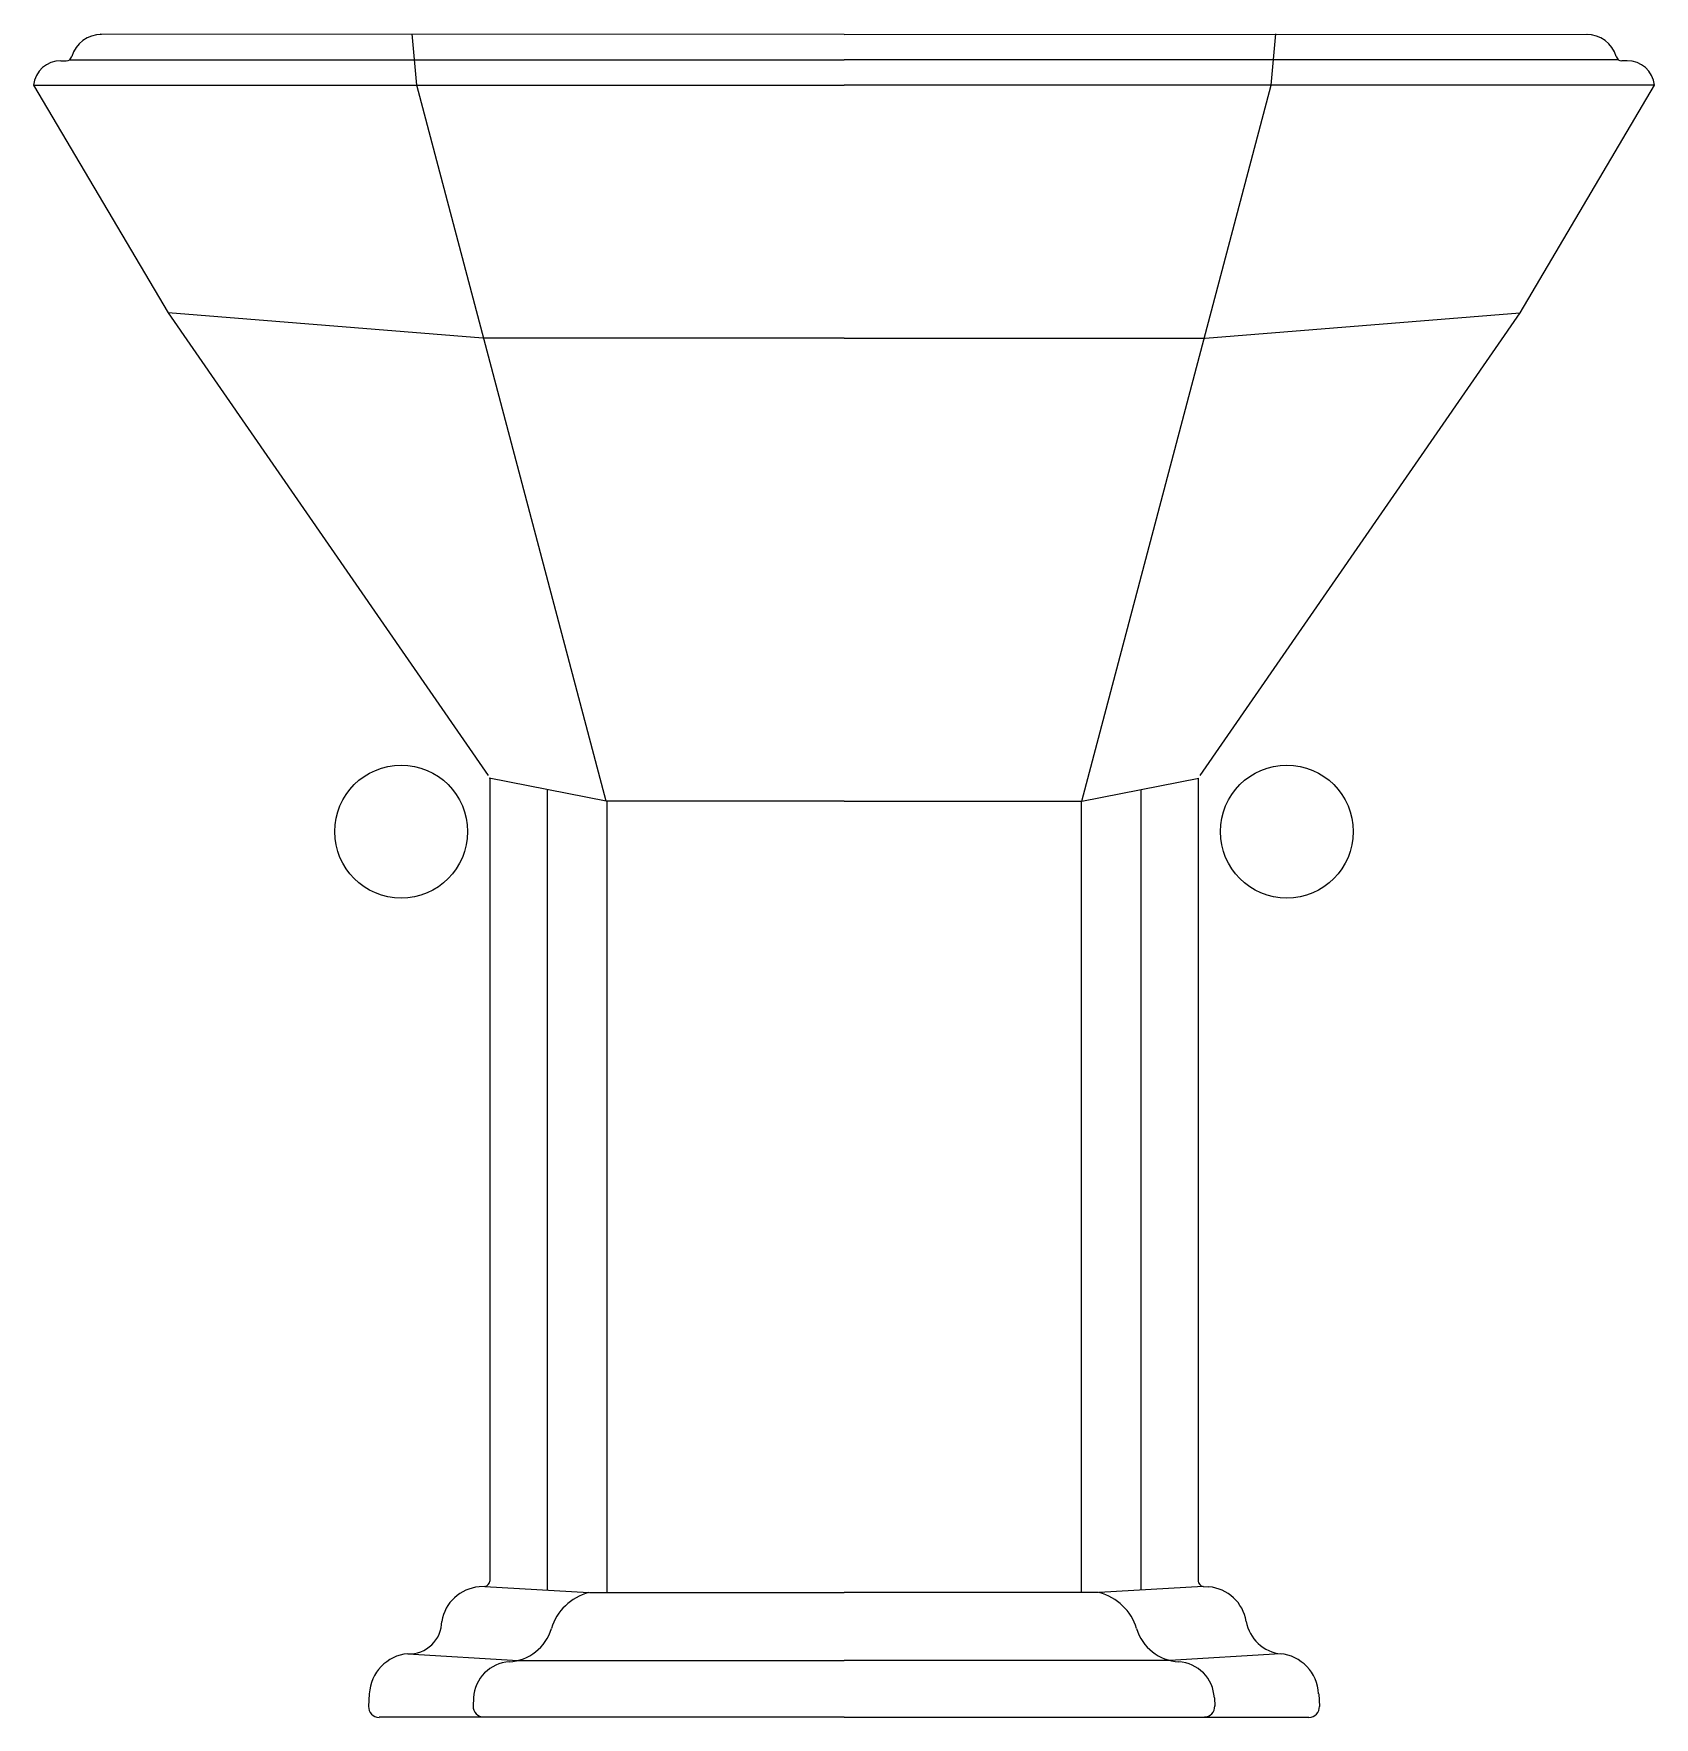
# Model space of a CAD drawing. Extents: x 1043 to 1409, y 1475 to 1855.
import ezdxf

# ---------------------------------------------------------------- set-up
doc = ezdxf.new("R2010")
doc.units = 0
doc.header["$LTSCALE"] = 50
doc.layers.add('FINA', color=6, linetype='CONTINUOUS')
doc.layers.add('GROSSA', color=3, linetype='CONTINUOUS')

msp = doc.modelspace()

# ---------------------------------------------------------------- linework, layer by layer
at = {"layer": 'FINA', "color": 0}
for p, q in [((1129.93, 1843.51), (1128.85, 1855.16)), ((1322.89, 1843.51), (1323.96, 1855.16)), ((1051.67, 1849.25), (1226.41, 1849.25)), ((1401.14, 1849.25), (1226.41, 1849.25))]:
    msp.add_line(p, q, dxfattribs=at)
at = {"layer": 'FINA', "color": 0, "linetype": 'CONTINUOUS'}
for p, q in [((1043.41, 1843.51), (1226.41, 1843.51)), ((1172.73, 1681.88), (1129.93, 1843.51)), ((1409.4, 1843.51), (1226.41, 1843.51)), ((1280.09, 1681.88), (1322.89, 1843.51)), ((1144.87, 1786.41), (1073.77, 1792.1)), ((1307.95, 1786.41), (1379.05, 1792.1)), ((1226.41, 1786.41), (1144.87, 1786.41)), ((1226.41, 1786.41), (1307.95, 1786.41)), ((1159.41, 1684.49), (1159.41, 1503.71)), ((1293.41, 1684.49), (1293.41, 1503.71)), ((1172.87, 1681.88), (1172.87, 1503.15)), ((1279.95, 1681.88), (1279.95, 1503.15)), ((1145.29, 1504.56), (1168.77, 1503.15)), ((1168.91, 1503.15), (1226.41, 1503.15)), ((1283.91, 1503.15), (1226.41, 1503.15)), ((1307.52, 1504.56), (1284.04, 1503.15)), ((1127.91, 1489.35), (1152.85, 1487.84)), ((1152.85, 1487.84), (1226.41, 1487.84)), ((1299.96, 1487.84), (1226.41, 1487.84)), ((1324.9, 1489.35), (1299.96, 1487.84)), ((1142.77, 1479.39), (1142.68, 1477.54)), ((1310.04, 1479.39), (1310.14, 1477.54))]:
    msp.add_line(p, q, dxfattribs=at)
for centre in [(1126.41, 1674.99), (1326.41, 1674.99)]:
    msp.add_circle(centre, 15, dxfattribs=at)
for centre, radius, start, end in [((1171.74, 1491.59), 11.93, 104.3987, 163.2777), ((1281.07, 1491.59), 11.93, 16.7223, 75.6013), ((1150.21, 1498.06), 10.56, 273.3951, 343.2771), ((1302.61, 1498.06), 10.56, 196.7229, 266.6049), ((1151.34, 1478.96), 8.58, 93.4019, 177.1362), ((1301.47, 1478.96), 8.58, 2.8638, 86.5981), ((1145.02, 1477.43), 2.35, 177.1378, 270), ((1307.79, 1477.43), 2.35, 270, 2.8622)]:
    msp.add_arc(centre, radius, start, end, dxfattribs=at)
at = {"layer": 'GROSSA', "color": 0}
for p, q in [((1226.41, 1855), (1058.42, 1855.02)), ((1226.41, 1855), (1394.39, 1855.02)), ((1043.41, 1843.51), (1073.77, 1792.1)), ((1409.4, 1843.51), (1379.05, 1792.1)), ((1226.41, 1474.99), (1121.41, 1474.99)), ((1226.41, 1474.99), (1331.41, 1474.99))]:
    msp.add_line(p, q, dxfattribs=at)
at = {"layer": 'GROSSA', "color": 0, "linetype": 'CONTINUOUS'}
for p, q in [((1049.57, 1849), (1050.71, 1849)), ((1052, 1849.91), (1052, 1849.91)), ((1400.81, 1849.91), (1400.81, 1849.91)), ((1403.24, 1849), (1402.06, 1849)), ((1073.77, 1792.1), (1146.08, 1687.65)), ((1379.05, 1792.1), (1306.74, 1687.65)), ((1172.73, 1681.88), (1146.27, 1687.06)), ((1146.41, 1687.04), (1146.41, 1505.77)), ((1280.09, 1681.88), (1306.55, 1687.06)), ((1306.41, 1687.04), (1306.41, 1505.77)), ((1226.41, 1681.88), (1172.73, 1681.88)), ((1226.41, 1681.88), (1280.09, 1681.88)), ((1145.29, 1504.56), (1144.01, 1504.45)), ((1307.52, 1504.56), (1308.8, 1504.45)), ((1119.21, 1480.31), (1119.06, 1477.45)), ((1333.61, 1480.31), (1333.75, 1477.45))]:
    msp.add_line(p, q, dxfattribs=at)
for centre, radius, start, end in [((1058.71, 1848.02), 6.97, 90, 163.6151), ((1394.11, 1848.02), 6.97, 16.3849, 90), ((1049.35, 1843.05), 5.96, 87.9355, 175.5495), ((1050.71, 1850.37), 1.37, 271.9848, 343.5966), ((1402.1, 1850.37), 1.37, 196.4034, 268.0152), ((1403.46, 1843.05), 5.96, 4.4505, 92.0645), ((1145.19, 1505.77), 1.21, 274.7806, 0.0087), ((1307.62, 1505.77), 1.21, 179.9913, 265.2194), ((1144.78, 1495.15), 9.33, 94.7237, 170.7001), ((1308.03, 1495.15), 9.33, 9.2999, 85.2763), ((1325.92, 1498.08), 8.78, 189.2992, 264.9619), ((1128.75, 1479.83), 9.55, 95.0369, 177.1384), ((1324.06, 1479.83), 9.55, 2.8616, 84.9631), ((1121.41, 1477.33), 2.35, 177.1378, 270), ((1331.41, 1477.33), 2.35, 270, 2.8622)]:
    msp.add_arc(centre, radius, start, end, dxfattribs=at)
at = {"layer": 'GROSSA', "color": 0}
msp.add_arc((1128.25, 1496.66), 7.32, 267.3625, 359.9808, dxfattribs=at)

doc.saveas('drawing.dxf')
